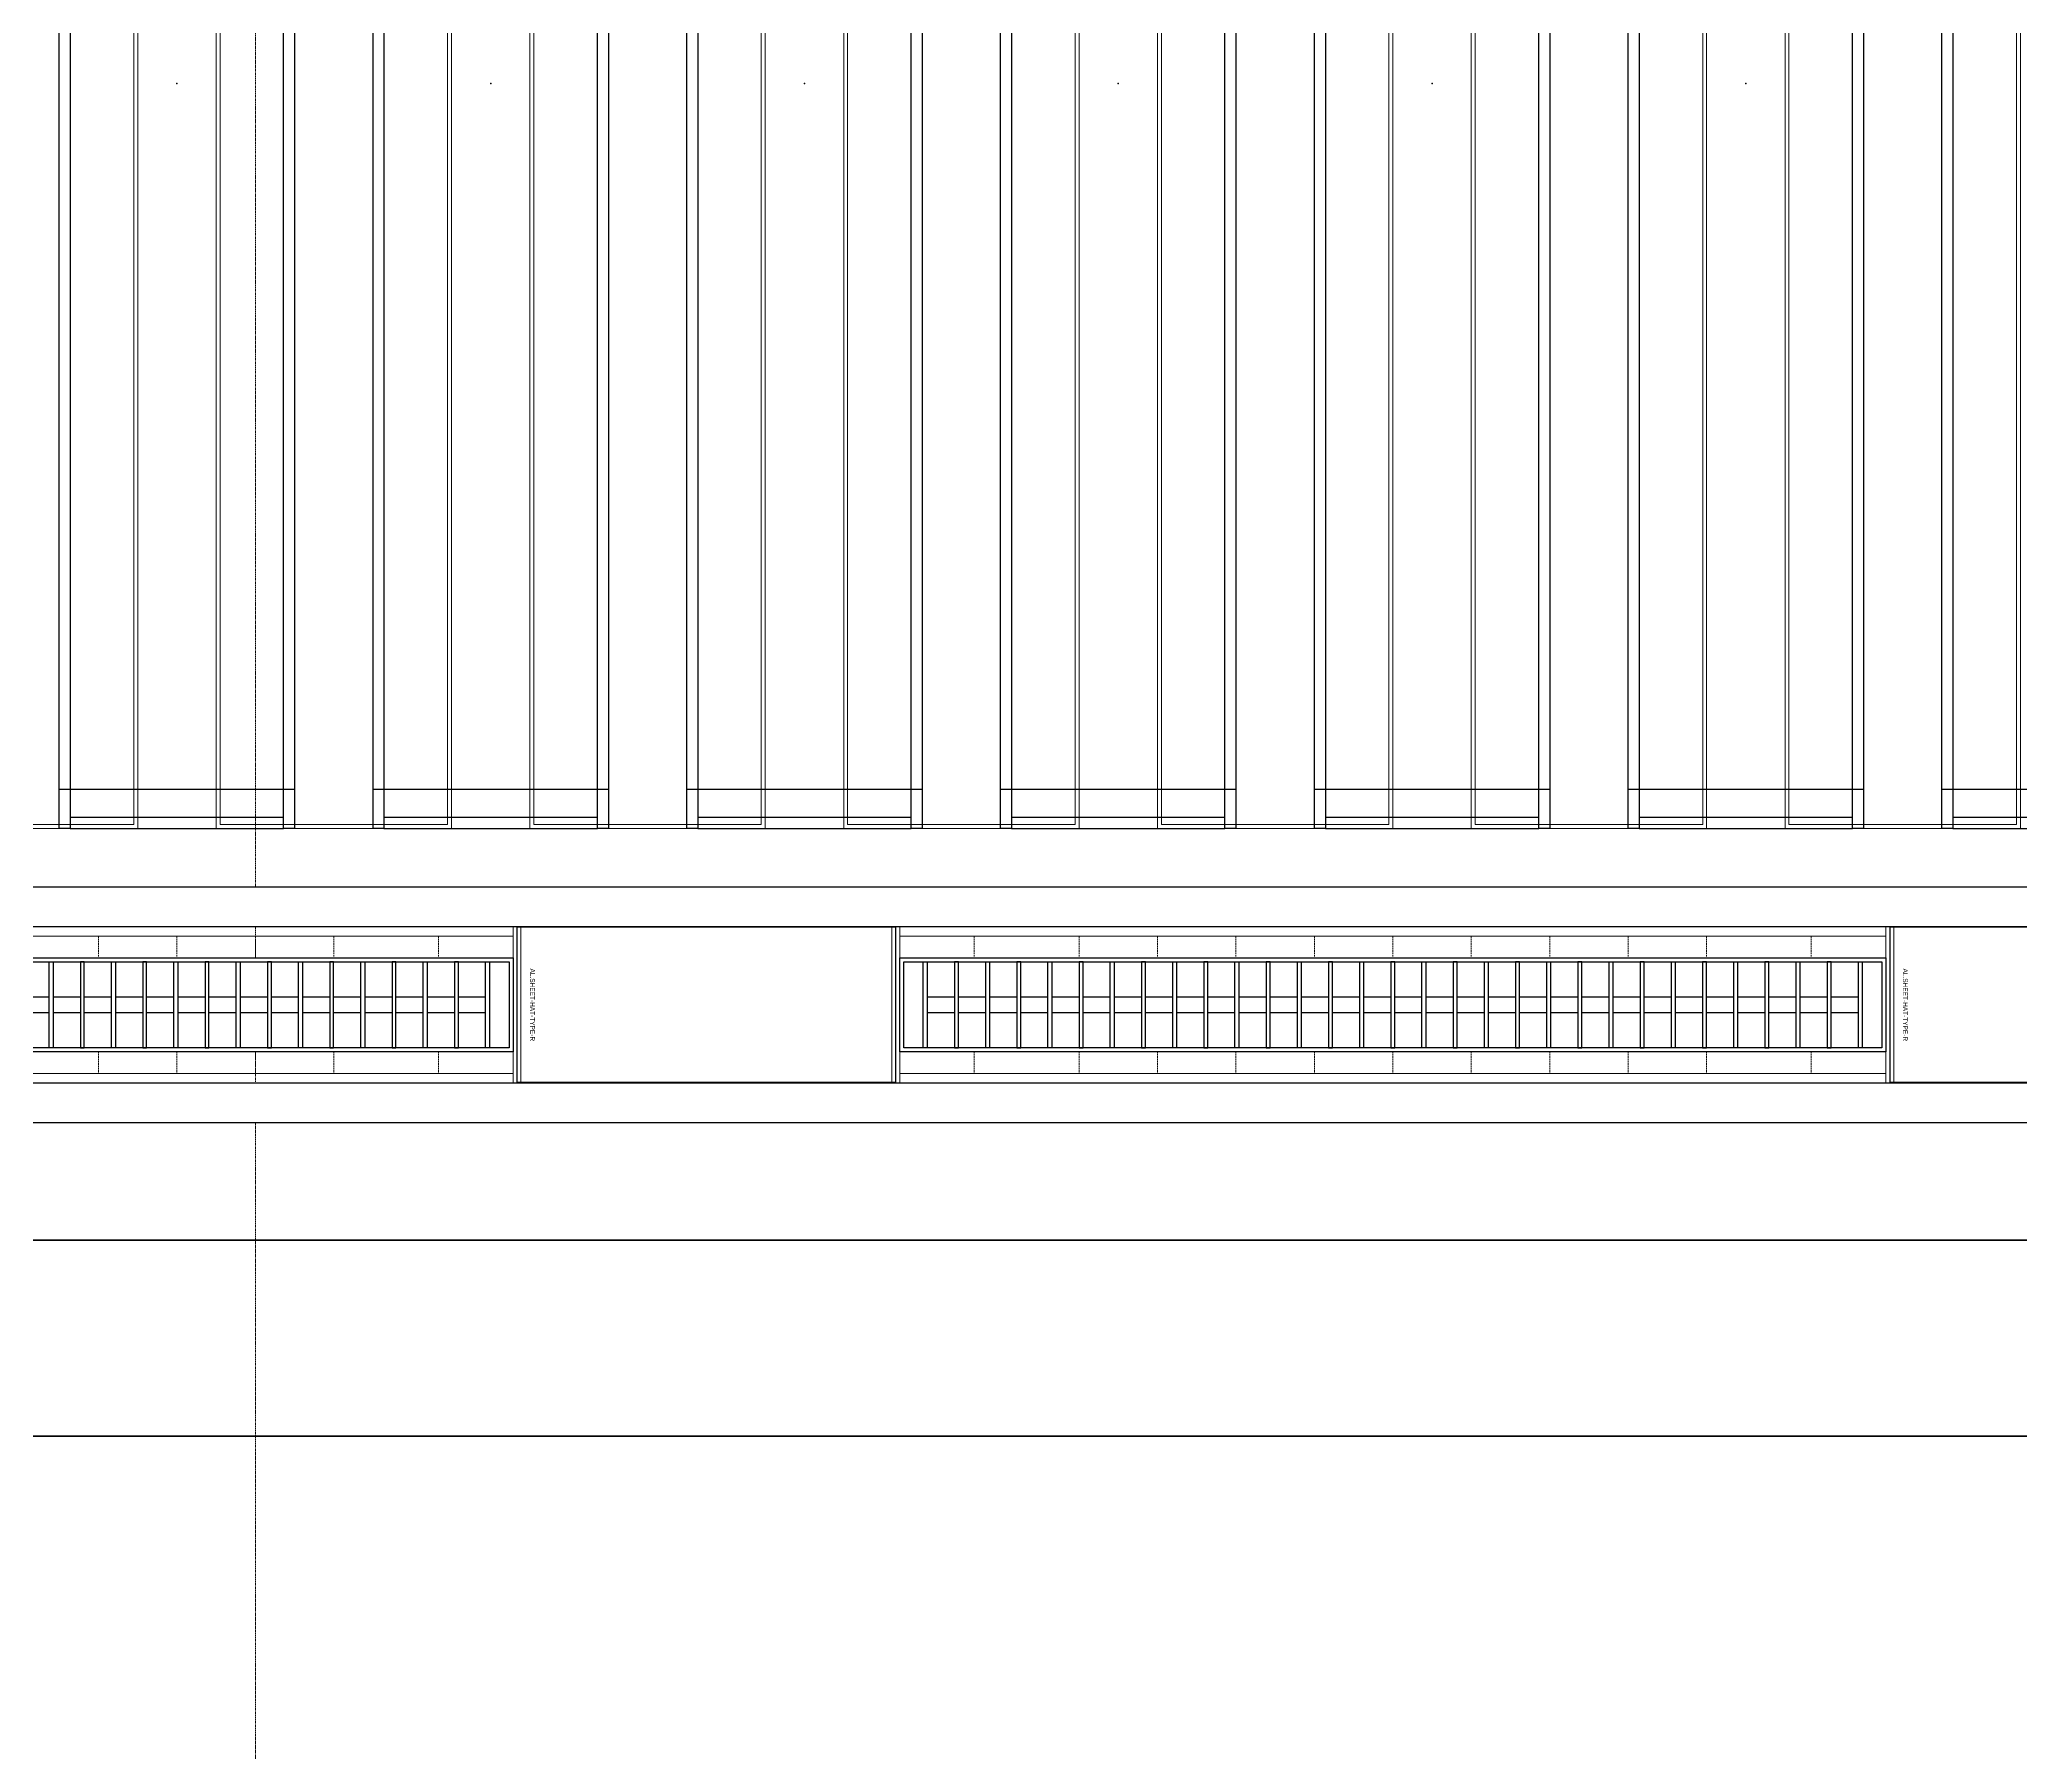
# Model space of a CAD drawing. Header units: millimetres. Extents: x 813027 to 1148939, y -931049 to -10.
# Drawn here: x 897165 to 899690, y -115288 to -113104 of the extents above; entities that cross this region are included whole.
import ezdxf
from ezdxf.enums import TextEntityAlignment as Align

# ---------------------------------------------------------------- set-up
doc = ezdxf.new("R2010")
doc.units = ezdxf.units.MM
doc.linetypes.add('DPA_Grid _ Level 500', pattern=[5.5, 2.75, -0.75, 1.25, -0.75])
doc.linetypes.add('DPA_Hidden 50', pattern=[3, 2, -1])
for name, color, linetype in [('000 - WIPEOUT', 250, 'Continuous'), ('001 - ASCESSORIES', 1, 'Continuous'), ('A04_TUBE SERIES', 2, 'Continuous'), ('A11_ALU.SOLID SHEET', 7, 'Continuous')]:
    doc.layers.add(name, color=color, linetype=linetype)
for name, color, linetype, lineweight in [('A-GLAZ-CURT', 2, 'Continuous', 9), ('S-GRID', 251, 'Continuous', 9), ('WALL-E', 2, 'Continuous', 25)]:
    doc.layers.add(name, color=color, linetype=linetype, lineweight=lineweight)

# ---------------------------------------------------------------- blocks, each defined once
blk = doc.blocks.new('DPA_CP_Metal Ceiling Panel - Vertical Panel with Gap-13988918-4160 - LOWER PLATFORM LEVEL - REFLECTED CEILING GENERAL PLAN')
at = {"layer": 'A-GLAZ-CURT'}
for p, q in [((994596.3, -114111.8), (994596.3, -112211.8)), ((994596.3, -112211.8), (994896.3, -112211.8)), ((994596.3, -114111.8), (994596.3, -112211.8)), ((994596.3, -112211.8), (994896.3, -112211.8)), ((994896.3, -112211.8), (994596.3, -112211.8)), ((994596.3, -112211.8), (994596.3, -114111.8)), ((994896.3, -112211.8), (994596.3, -112211.8)), ((994596.3, -112211.8), (994596.3, -114111.8)), ((994596.3, -114111.8), (994596.3, -112211.8)), ((994596.3, -112211.8), (994896.3, -112211.8)), ((994601.3, -114106.8), (994601.3, -112216.8)), ((994601.3, -112216.8), (994891.3, -112216.8)), ((994891.3, -112216.8), (994891.3, -114106.8)), ((994896.3, -114111.8), (994896.3, -112211.8)), ((994896.3, -112211.8), (994896.3, -114111.8)), ((994896.3, -114111.8), (994896.3, -112211.8)), ((994896.3, -114111.8), (994896.3, -112211.8)), ((994896.3, -112211.8), (994896.3, -114111.8)), ((994596.3, -114111.8), (994896.3, -114111.8)), ((994896.3, -114111.8), (994596.3, -114111.8)), ((994596.3, -114111.8), (994896.3, -114111.8)), ((994596.3, -114111.8), (994896.3, -114111.8)), ((994896.3, -114111.8), (994596.3, -114111.8)), ((994601.3, -114106.8), (994891.3, -114106.8))]:
    blk.add_line(p, q, dxfattribs=at)
blk = doc.blocks.new('DPA_CP_Metal Ceiling Panel - Horizontal with Gap-20306943-4160 - LOWER PLATFORM LEVEL - REFLECTED CEILING GENERAL PLAN')
at = {"layer": 'A-GLAZ-CURT'}
for p, q in [((910029.8, -114474.3), (910029.8, -114199.3)), ((910029.8, -114199.3), (910512.8, -114199.3)), ((910029.8, -114474.3), (910029.8, -114199.3)), ((910029.8, -114199.3), (910512.8, -114199.3)), ((910512.8, -114199.3), (910029.8, -114199.3)), ((910029.8, -114199.3), (910029.8, -114474.3)), ((910512.8, -114199.3), (910029.8, -114199.3)), ((910029.8, -114199.3), (910029.8, -114474.3)), ((910029.8, -114474.3), (910029.8, -114199.3)), ((910029.8, -114199.3), (910512.8, -114199.3)), ((910034.8, -114469.3), (910034.8, -114204.3)), ((910034.8, -114204.3), (910507.8, -114204.3)), ((910507.8, -114204.3), (910507.8, -114469.3)), ((910512.8, -114474.3), (910512.8, -114199.3)), ((910512.8, -114199.3), (910512.8, -114474.3)), ((910512.8, -114474.3), (910512.8, -114199.3)), ((910512.8, -114474.3), (910512.8, -114199.3)), ((910512.8, -114199.3), (910512.8, -114474.3)), ((910029.8, -114474.3), (910512.8, -114474.3)), ((910512.8, -114474.3), (910029.8, -114474.3)), ((910029.8, -114474.3), (910512.8, -114474.3)), ((910029.8, -114474.3), (910512.8, -114474.3)), ((910512.8, -114474.3), (910029.8, -114474.3)), ((910034.8, -114469.3), (910507.8, -114469.3))]:
    blk.add_line(p, q, dxfattribs=at)
blk = doc.blocks.new('DPA_CP_Metal Ceiling Luminaire1 - Linear Luminaire 2-14739897-4160 - LOWER PLATFORM LEVEL - REFLECTED CEILING GENERAL PLAN')
at = {"layer": 'A-GLAZ-CURT'}
for p, q in [((901767.8, -114474.3), (901767.8, -114199.3)), ((901767.8, -114199.3), (903024.8, -114199.3)), ((901767.8, -114199.3), (901767.8, -114474.3)), ((903024.8, -114199.3), (901767.8, -114199.3)), ((901767.8, -114199.3), (903024.8, -114199.3)), ((903024.8, -114199.3), (903024.8, -114474.3)), ((903024.8, -114474.3), (903024.8, -114199.3)), ((901767.8, -114249.3), (901767.8, -114474.3)), ((901767.8, -114249.3), (903024.8, -114249.3)), ((903024.8, -114249.3), (903024.8, -114474.3)), ((901767.8, -114424.3), (903024.8, -114424.3)), ((903024.8, -114474.3), (901767.8, -114474.3)), ((903024.8, -114474.3), (901767.8, -114474.3)), ((901767.8, -114474.3), (903024.8, -114474.3))]:
    blk.add_line(p, q, dxfattribs=at)
at = {"layer": 'A-GLAZ-CURT', "linetype": 'DPA_Hidden 50'}
for p, q in [((901862.8, -114249.3), (901862.8, -114424.3)), ((901996.3, -114249.3), (901996.3, -114424.3)), ((902096.3, -114249.3), (902096.3, -114424.3)), ((902196.3, -114249.3), (902196.3, -114424.3)), ((902296.3, -114249.3), (902296.3, -114424.3)), ((902396.3, -114249.3), (902396.3, -114424.3)), ((902496.3, -114249.3), (902496.3, -114424.3)), ((902596.3, -114249.3), (902596.3, -114424.3)), ((902696.3, -114249.3), (902696.3, -114424.3)), ((902796.3, -114249.3), (902796.3, -114424.3)), ((902929.8, -114249.3), (902929.8, -114424.3))]:
    blk.add_line(p, q, dxfattribs=at)
blk = doc.blocks.new('C-2-PP21-AR-4160-01-B_20250829-084021_EXCL')
at = {"layer": 'A-GLAZ-CURT', "rotation": 180}
for p in [(844796.3, -120981.8), (845196.3, -120981.8), (845596.3, -120981.8), (845996.3, -120981.8), (846396.3, -120981.8), (846796.3, -120981.8), (847196.3, -120981.8)]:
    blk.add_blockref('DPA_CP_Metal Ceiling Panel - Vertical Panel with Gap-13988918-4160 - LOWER PLATFORM LEVEL - REFLECTED CEILING GENERAL PLAN', p, dxfattribs=at)
at = {"layer": 'A-GLAZ-CURT'}
for name, p in [('DPA_CP_Metal Ceiling Luminaire1 - Linear Luminaire 2-14739897-4160 - LOWER PLATFORM LEVEL - REFLECTED CEILING GENERAL PLAN', (-1052346.3, 105341.8)), ('DPA_CP_Metal Ceiling Panel - Horizontal with Gap-20306943-4160 - LOWER PLATFORM LEVEL - REFLECTED CEILING GENERAL PLAN', (-1059346.3, 105341.8)), ('DPA_CP_Metal Ceiling Luminaire1 - Linear Luminaire 2-14739897-4160 - LOWER PLATFORM LEVEL - REFLECTED CEILING GENERAL PLAN', (-1050596.3, 105341.8)), ('DPA_CP_Metal Ceiling Panel - Horizontal with Gap-20306943-4160 - LOWER PLATFORM LEVEL - REFLECTED CEILING GENERAL PLAN', (-1057596.3, 105341.8))]:
    blk.add_blockref(name, p, dxfattribs=at)
blk = doc.blocks.new('*U495')
blk.add_attdef('EXTR.OVL-LENGTH_', (-25, -59.1), '', height=5)
blk.add_wipeout([(-25, 0), (25, 0), (25, 134900), (-25, 134900)]).dxf.layer = '000 - WIPEOUT'
at = {"layer": 'A04_TUBE SERIES', "color": 0}
blk.add_lwpolyline([(-25, 0), (25, 0), (25, 134900), (-25, 134900)], close=True, dxfattribs=at)
blk = doc.blocks.new('*U485')
at = {"color": 1}
blk.add_wipeout([(628.5, -60), (-628.5, -60), (-628.5, 60), (628.5, 60)], dxfattribs=at).dxf.layer = '000 - WIPEOUT'
at = {"layer": '001 - ASCESSORIES', "color": 0}
blk.add_lwpolyline([(628.5, -60), (-628.5, -60), (-628.5, 60), (628.5, 60)], close=True, dxfattribs=at)
at = {"layer": '001 - ASCESSORIES'}
for points in [[(623.5, -55), (-623.5, -55), (-623.5, 55), (623.5, 55)], [(-593.5, -55), (-598.5, -55), (-598.5, 55), (-593.5, 55)], [(-558.8, -55), (-553.8, -55), (-553.8, 55), (-558.8, 55)], [(-514, -55), (-519, -55), (-519, 55), (-514, 55)], [(-479.3, -55), (-474.3, -55), (-474.3, 55), (-479.3, 55)], [(-434.6, -55), (-439.6, -55), (-439.6, 55), (-434.6, 55)], [(-399.8, -55), (-394.8, -55), (-394.8, 55), (-399.8, 55)], [(-355.1, -55), (-360.1, -55), (-360.1, 55), (-355.1, 55)], [(-320.4, -55), (-315.4, -55), (-315.4, 55), (-320.4, 55)], [(-275.6, -55), (-280.6, -55), (-280.6, 55), (-275.6, 55)], [(-240.9, -55), (-235.9, -55), (-235.9, 55), (-240.9, 55)], [(-196.2, -55), (-201.2, -55), (-201.2, 55), (-196.2, 55)], [(-161.4, -55), (-156.4, -55), (-156.4, 55), (-161.4, 55)], [(-116.7, -55), (-121.7, -55), (-121.7, 55), (-116.7, 55)], [(-82, -55), (-77, -55), (-77, 55), (-82, 55)], [(-37.2, -55), (-42.2, -55), (-42.2, 55), (-37.2, 55)], [(-2.5, -55), (2.5, -55), (2.5, 55), (-2.5, 55)], [(42.2, -55), (37.2, -55), (37.2, 55), (42.2, 55)], [(77, -55), (82, -55), (82, 55), (77, 55)], [(121.7, -55), (116.7, -55), (116.7, 55), (121.7, 55)], [(156.4, -55), (161.4, -55), (161.4, 55), (156.4, 55)], [(201.2, -55), (196.2, -55), (196.2, 55), (201.2, 55)], [(235.9, -55), (240.9, -55), (240.9, 55), (235.9, 55)], [(280.6, -55), (275.6, -55), (275.6, 55), (280.6, 55)], [(315.4, -55), (320.4, -55), (320.4, 55), (315.4, 55)], [(360.1, -55), (355.1, -55), (355.1, 55), (360.1, 55)], [(394.8, -55), (399.8, -55), (399.8, 55), (394.8, 55)], [(439.6, -55), (434.6, -55), (434.6, 55), (439.6, 55)], [(474.3, -55), (479.3, -55), (479.3, 55), (474.3, 55)], [(519, -55), (514, -55), (514, 55), (519, 55)], [(553.8, -55), (558.8, -55), (558.8, 55), (553.8, 55)], [(598.5, -55), (593.5, -55), (593.5, 55), (598.5, 55)]]:
    blk.add_lwpolyline(points, close=True, dxfattribs=at)
for points in [[(-593.5, 10), (-558.8, 10)], [(-553.8, 10), (-519, 10)], [(-514, 10), (-479.3, 10)], [(-474.3, 10), (-439.6, 10)], [(-434.6, 10), (-399.8, 10)], [(-394.8, 10), (-360.1, 10)], [(-355.1, 10), (-320.4, 10)], [(-315.4, 10), (-280.6, 10)], [(-275.6, 10), (-240.9, 10)], [(-235.9, 10), (-201.2, 10)], [(-196.2, 10), (-161.4, 10)], [(-156.4, 10), (-121.7, 10)], [(-116.7, 10), (-82, 10)], [(-77, 10), (-42.2, 10)], [(-37.2, 10), (-2.5, 10)], [(2.5, 10), (37.2, 10)], [(42.2, 10), (77, 10)], [(82, 10), (116.7, 10)], [(121.7, 10), (156.4, 10)], [(161.4, 10), (196.2, 10)], [(201.2, 10), (235.9, 10)], [(240.9, 10), (275.6, 10)], [(280.6, 10), (315.4, 10)], [(320.4, 10), (355.1, 10)], [(360.1, 10), (394.8, 10)], [(399.8, 10), (434.6, 10)], [(439.6, 10), (474.3, 10)], [(479.3, 10), (514, 10)], [(519, 10), (553.8, 10)], [(558.8, 10), (593.5, 10)], [(-593.5, -10), (-558.8, -10)], [(-553.8, -10), (-519, -10)], [(-514, -10), (-479.3, -10)], [(-474.3, -10), (-439.6, -10)], [(-434.6, -10), (-399.8, -10)], [(-394.8, -10), (-360.1, -10)], [(-355.1, -10), (-320.4, -10)], [(-315.4, -10), (-280.6, -10)], [(-275.6, -10), (-240.9, -10)], [(-235.9, -10), (-201.2, -10)], [(-196.2, -10), (-161.4, -10)], [(-156.4, -10), (-121.7, -10)], [(-116.7, -10), (-82, -10)], [(-77, -10), (-42.2, -10)], [(-37.2, -10), (-2.5, -10)], [(2.5, -10), (37.2, -10)], [(42.2, -10), (77, -10)], [(82, -10), (116.7, -10)], [(121.7, -10), (156.4, -10)], [(161.4, -10), (196.2, -10)], [(201.2, -10), (235.9, -10)], [(240.9, -10), (275.6, -10)], [(280.6, -10), (315.4, -10)], [(320.4, -10), (355.1, -10)], [(360.1, -10), (394.8, -10)], [(399.8, -10), (434.6, -10)], [(439.6, -10), (474.3, -10)], [(479.3, -10), (514, -10)], [(519, -10), (553.8, -10)], [(558.8, -10), (593.5, -10)]]:
    blk.add_lwpolyline(points, dxfattribs=at)
blk = doc.blocks.new('*U493')
at = {"layer": 'A11_ALU.SOLID SHEET', "color": 0}
blk.add_lwpolyline([(483, -98.8), (483, 98.8), (0, 98.8), (0, -98.8)], close=True, dxfattribs=at)
at = {"layer": 'Defpoints', "color": 250}
blk.add_point((0, 0), dxfattribs=at)
blk.add_text('AL.SHEET-HAT-TYPE-R', height=6, rotation=270, dxfattribs=at).set_placement((15, 0), align=Align.BOTTOM_CENTER)
blk = doc.blocks.new('*U515')
for p, q in [((-900.3, 62650), (-900.3, 62950)), ((-900.3, 62250), (-900.3, 62550)), ((-900.3, 61850), (-900.3, 62150)), ((-900.3, 61450), (-900.3, 61750)), ((-900.3, 61050), (-900.3, 61350)), ((-900.3, 60650), (-900.3, 60950)), ((-900.3, 60250), (-900.3, 60550))]:
    blk.add_line(p, q)
for p in [(0, 62800), (0, 62400), (0, 62000), (0, 61600), (0, 61200), (0, 60800)]:
    blk.add_point(p)
at = {"layer": 'A11_ALU.SOLID SHEET', "color": 0}
for points in [[(-950, 62950), (950, 62950), (950, 62936), (-950, 62936)], [(-950, 62664), (-936, 62664), (-936, 62936), (-950, 62936)], [(-950, 62664), (950, 62664), (950, 62650), (-950, 62650)], [(-950, 62550), (950, 62550), (950, 62536), (-950, 62536)], [(-950, 62264), (-936, 62264), (-936, 62536), (-950, 62536)], [(-950, 62264), (950, 62264), (950, 62250), (-950, 62250)], [(-950, 62150), (950, 62150), (950, 62136), (-950, 62136)], [(-950, 61864), (-936, 61864), (-936, 62136), (-950, 62136)], [(-950, 61864), (950, 61864), (950, 61850), (-950, 61850)], [(-950, 61750), (950, 61750), (950, 61736), (-950, 61736)], [(-950, 61464), (-936, 61464), (-936, 61736), (-950, 61736)], [(-950, 61464), (950, 61464), (950, 61450), (-950, 61450)], [(-950, 61350), (950, 61350), (950, 61336), (-950, 61336)], [(-950, 61064), (-936, 61064), (-936, 61336), (-950, 61336)], [(-950, 61064), (950, 61064), (950, 61050), (-950, 61050)], [(-950, 60950), (950, 60950), (950, 60936), (-950, 60936)], [(-950, 60664), (-936, 60664), (-936, 60936), (-950, 60936)], [(-950, 60664), (950, 60664), (950, 60650), (-950, 60650)], [(-950, 60550), (950, 60550), (950, 60536), (-950, 60536)], [(-950, 60264), (-936, 60264), (-936, 60536), (-950, 60536)]]:
    blk.add_lwpolyline(points, close=True, dxfattribs=at)
blk = doc.blocks.new('C-2-PP21-AR-4160-01-B_20250829-084416_NEWCL')
blk.add_lwpolyline([(-19350, -9295), (-154550, -9295), (-154550, -7995), (-154500, -7995), (-154500, -5680), (-154500, -5680), (-142750, -5680), (-142750, -2500), (-132560, -2500), (-132560, -6455), (-117731.4, -6455), (-117731.4, -5800), (-117350, -5800), (-117350, -5345), (-113350, -5345)])
at = {"rotation": 90}
blk.add_blockref('*U515', (-86950, -7820), dxfattribs=at)
blk.add_blockref('*U485', (-149950, -8995))
blk.add_blockref('*U493', (-149316.5, -8995))
blk.add_blockref('*U485', (-148200, -8995))
blk.add_blockref('*U493', (-147566.5, -8995))
at = {"rotation": 270}
for p in [(-154400, -8870), (-154400, -9120)]:
    blk.add_blockref('*U495', p, dxfattribs=at)

msp = doc.modelspace()

# ---------------------------------------------------------------- linework, layer by layer
at = {"layer": 'S-GRID', "linetype": 'DPA_Grid _ Level 500'}
msp.add_line((897440, -191381.7), (897440, -15135.4), dxfattribs=at)
at = {"layer": 'WALL-E'}
for p, q in [((1027740, -114635), (892540, -114635)), ((892540, -114635), (1027740, -114635)), ((1027990, -114885), (892290, -114885)), ((892290, -114885), (1027990, -114885))]:
    msp.add_line(p, q, dxfattribs=at)

# ---------------------------------------------------------------- block references
msp.add_blockref('C-2-PP21-AR-4160-01-B_20250829-084021_EXCL', (1047090, -105340))

# ---------------------------------------------------------------- next in the draw order: block references
msp.add_blockref('C-2-PP21-AR-4160-01-B_20250829-084416_NEWCL', (1047090, -105340))

doc.saveas('drawing.dxf')
